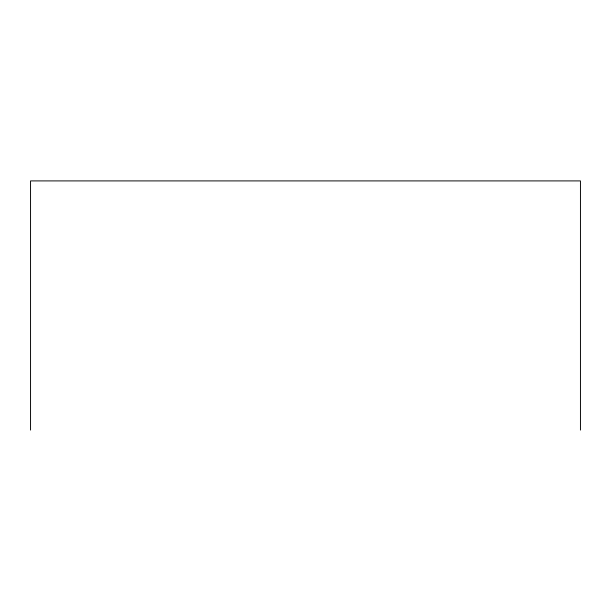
<?xml version="1.0" encoding="UTF-8"?>
<svg xmlns="http://www.w3.org/2000/svg" width="611" height="611" viewBox="0 0 611 611"><rect width="100%" height="100%" fill="white"/><g stroke="black" fill="none" stroke-linecap="round" stroke-linejoin="round"><path stroke-width="0.92" d="M580.45 430.091L580.45 180.909L30.55 180.909L30.55 430.091"/></g></svg>
